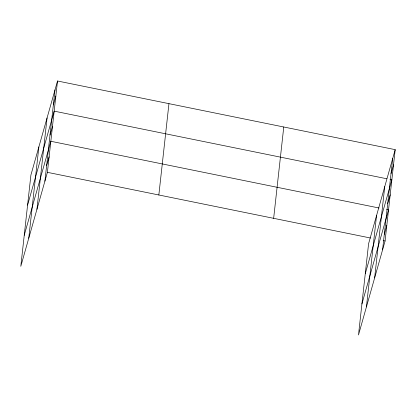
<?xml version="1.0" encoding="UTF-8"?>
<svg xmlns="http://www.w3.org/2000/svg" width="416" height="416" viewBox="0 0 416 416"><rect width="100%" height="100%" fill="white"/><g stroke="black" fill="none" stroke-linecap="round" stroke-linejoin="round"><path stroke-width="0.62" d="M28.751 238.243L38.87 146.91M36.946 209.284L47.06 117.957M44.902 181.178L55.016 89.851M57.517 81L30.914 175.016L20.8 266.349L47.403 172.333L57.517 81L395.2 149.651L385.086 240.984L358.483 335L368.597 243.667L395.2 149.651M158.839 194.99L168.953 103.657M273.65 218.327L283.764 126.994M366.434 306.894L376.548 215.561M374.629 277.935L384.743 186.602M382.58 249.829L392.699 158.496M53.347 104.92L55.848 96.07M27.576 205.156L54.179 111.14L386.797 178.76M50.008 135.06L52.51 126.209M24.237 235.295L50.846 141.279L379.028 208M46.618 165.651L49.124 156.806M391.03 173.566L393.531 164.72M365.258 273.806L391.862 179.79L389.964 179.405M387.691 203.705L390.192 194.86M361.92 303.945L388.523 209.929L386.625 209.544M384.301 234.302L386.802 225.456M47.403 172.333L370.521 238.02M383.188 240.594L385.086 240.984"/></g></svg>
